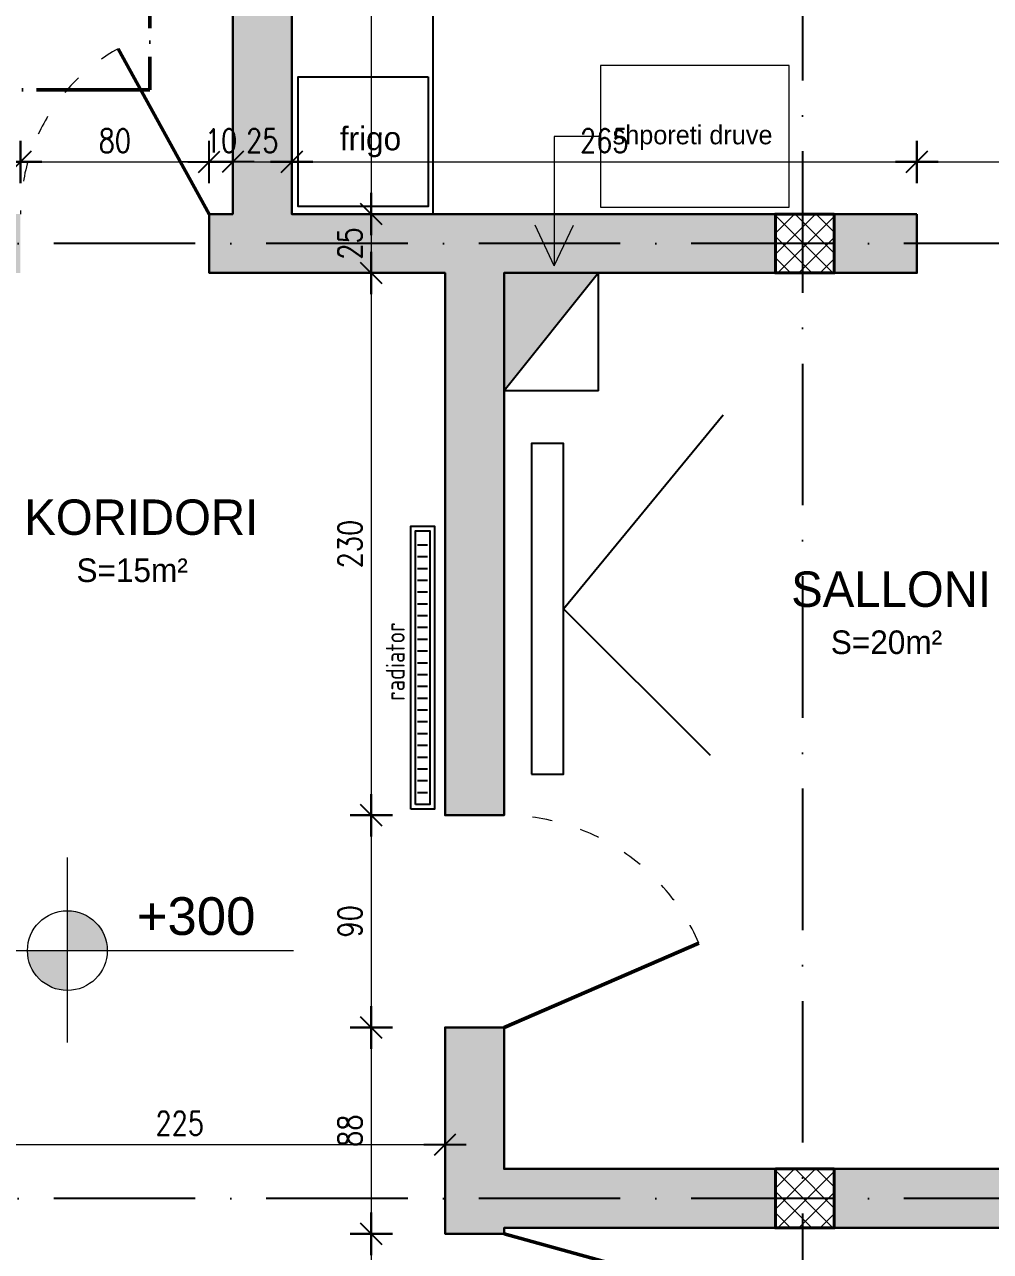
# Model space of a CAD drawing. Header units: metres. Extents: x 2674 to 33045, y -10854 to 2806.
# Drawn here: x 13352 to 13761, y 1061 to 1581 of the extents above; entities that cross this region are included whole.
import ezdxf

# ---------------------------------------------------------------- set-up
doc = ezdxf.new("R2010")
doc.units = ezdxf.units.M
for name, pattern in [('ACAD_ISO03W100', [30, 12, -18]), ('ACAD_ISO04W100', [30, 24, -3, 0, -3]), ('ACAD_ISO10W100', [18, 12, -3, 0, -3])]:
    doc.linetypes.add(name, pattern=pattern)
doc.layers.add('2d', color=7, linetype='Continuous')
doc.layers.add('2d hamdia', color=7, linetype='Continuous')
doc.styles.add('_DIM Romans 0.8', font='romans.shx', dxfattribs={"width": 0.8})
doc.styles.get("Standard").update_dxf_attribs({"font": 'arial.ttf'})
doc.dimstyles.new('50 mrena', dxfattribs={"dimscale": 10, "dimtxt": 1, "dimasz": 0.6, "dimexe": 1.25, "dimexo": 0.625, "dimgap": 0.4, "dimtad": 1, "dimdec": 0, "dimzin": 12, "dimdsep": 46, "dimtxsty": '_DIM Romans 0.8', "dimblk": '- Kosa Crta za DIM (Mala)', "dimcen": 2.5, "dimse1": 1, "dimse2": 1, "dimclrd": 256, "dimclrt": 256, "dimadec": 0, "dimazin": 3, "dimtfac": 1, "dimtdec": 0, "dimtix": 1, "dimtmove": 0, "dimatfit": 3, "dimfxl": 1, "dimlwd": 15, "dimarcsym": 0})

# ---------------------------------------------------------------- blocks, each defined once
blk = doc.blocks.new('radiator')
at = {"color": 204}
for p, q in [((-52.92, 7.12), (-52.92, 2.89)), ((-47.92, 7.12), (-47.92, 2.89)), ((-42.92, 7.12), (-42.92, 2.89)), ((-37.92, 7.12), (-37.92, 2.89)), ((-32.92, 7.12), (-32.92, 2.89)), ((-27.92, 7.12), (-27.92, 2.89)), ((-22.92, 7.12), (-22.92, 2.89)), ((-17.92, 7.12), (-17.92, 2.89)), ((-12.92, 7.12), (-12.92, 2.89)), ((-7.92, 7.12), (-7.92, 2.89)), ((-2.92, 7.12), (-2.92, 2.89)), ((2.08, 7.12), (2.08, 2.89)), ((7.08, 7.12), (7.08, 2.89)), ((12.08, 7.12), (12.08, 2.89)), ((17.08, 7.12), (17.08, 2.89)), ((22.08, 7.12), (22.08, 2.89)), ((27.08, 7.12), (27.08, 2.89)), ((32.08, 7.12), (32.08, 2.89)), ((37.08, 7.12), (37.08, 2.89)), ((42.08, 7.12), (42.08, 2.89)), ((47.08, 7.12), (47.08, 2.89)), ((52.08, 7.12), (52.08, 2.89))]:
    blk.add_line(p, q, dxfattribs=at)
blk.add_lwpolyline([(-60, 10), (60, 10), (60, 0), (-60, 0)], close=True)
blk.add_lwpolyline([(-58, 8), (58, 8), (58, 2), (-58, 2)], close=True, dxfattribs=at)
blk = doc.blocks.new('- Kosa Crta za DIM (Mala)')
for points in [[(0, -1.5), (0, 1.5)], [(-1.5, 0), (1.5, 0)], [(-0.75, -0.75), (0.75, 0.75)]]:
    blk.add_lwpolyline(points)
blk = doc.blocks.new('*D464')
at = {"lineweight": 15, "transparency": 16777216}
blk.add_line((13281.28, 1522.81), (13344.28, 1522.81), dxfattribs=at)
at = {"layer": 'Defpoints', "color": 0, "lineweight": 0, "transparency": 16777216}
for p in [(13350.28, 1522.81), (13275.28, 1500.71), (13350.28, 1500.71)]:
    blk.add_point(p, dxfattribs=at)
at = {"lineweight": 15, "transparency": 16777216, "xscale": 6, "yscale": 6, "zscale": 6, "rotation": 180}
blk.add_blockref('- Kosa Crta za DIM (Mala)', (13275.28, 1522.81), dxfattribs=at)
at = {"lineweight": 15, "transparency": 16777216, "xscale": 6, "yscale": 6, "zscale": 6}
blk.add_blockref('- Kosa Crta za DIM (Mala)', (13350.28, 1522.81), dxfattribs=at)
at = {"lineweight": 0, "transparency": 16777216, "insert": (13312.78, 1531.81), "char_height": 10, "attachment_point": 5, "style": '_DIM Romans 0.8'}
blk.add_mtext('75', dxfattribs=at)
blk = doc.blocks.new('*D465')
at = {"lineweight": 15, "transparency": 16777216}
blk.add_line((13356.28, 1522.81), (13424.28, 1522.81), dxfattribs=at)
at = {"layer": 'Defpoints', "color": 0, "lineweight": 0, "transparency": 16777216}
for p in [(13430.28, 1522.81), (13350.28, 1500.71), (13430.28, 1500.71)]:
    blk.add_point(p, dxfattribs=at)
at = {"lineweight": 15, "transparency": 16777216, "xscale": 6, "yscale": 6, "zscale": 6, "rotation": 180}
blk.add_blockref('- Kosa Crta za DIM (Mala)', (13350.28, 1522.81), dxfattribs=at)
at = {"lineweight": 15, "transparency": 16777216, "xscale": 6, "yscale": 6, "zscale": 6}
blk.add_blockref('- Kosa Crta za DIM (Mala)', (13430.28, 1522.81), dxfattribs=at)
at = {"lineweight": 0, "transparency": 16777216, "insert": (13390.28, 1531.81), "char_height": 10, "attachment_point": 5, "style": '_DIM Romans 0.8'}
blk.add_mtext('80', dxfattribs=at)
blk = doc.blocks.new('*D466')
at = {"lineweight": 15, "transparency": 16777216}
for p, q in [((13424.28, 1522.81), (13418.28, 1522.81)), ((13430.28, 1522.81), (13440.28, 1522.81)), ((13446.28, 1522.81), (13452.28, 1522.81))]:
    blk.add_line(p, q, dxfattribs=at)
at = {"layer": 'Defpoints', "color": 0, "lineweight": 0, "transparency": 16777216}
for p in [(13440.28, 1522.81), (13430.28, 1500.71), (13440.28, 1500.71)]:
    blk.add_point(p, dxfattribs=at)
at = {"lineweight": 15, "transparency": 16777216, "xscale": 6, "yscale": 6, "zscale": 6}
blk.add_blockref('- Kosa Crta za DIM (Mala)', (13430.28, 1522.81), dxfattribs=at)
at = {"lineweight": 15, "transparency": 16777216, "xscale": 6, "yscale": 6, "zscale": 6, "rotation": 180}
blk.add_blockref('- Kosa Crta za DIM (Mala)', (13440.28, 1522.81), dxfattribs=at)
at = {"lineweight": 0, "transparency": 16777216, "insert": (13435.28, 1531.81), "char_height": 10, "attachment_point": 5, "style": '_DIM Romans 0.8'}
blk.add_mtext('10', dxfattribs=at)
blk = doc.blocks.new('*D467')
at = {"lineweight": 15, "transparency": 16777216}
blk.add_line((13446.28, 1522.81), (13459.28, 1522.81), dxfattribs=at)
at = {"layer": 'Defpoints', "color": 0, "lineweight": 0, "transparency": 16777216}
for p in [(13465.28, 1522.81), (13440.28, 1500.71), (13465.28, 1500.71)]:
    blk.add_point(p, dxfattribs=at)
at = {"lineweight": 15, "transparency": 16777216, "xscale": 6, "yscale": 6, "zscale": 6, "rotation": 180}
blk.add_blockref('- Kosa Crta za DIM (Mala)', (13440.28, 1522.81), dxfattribs=at)
at = {"lineweight": 15, "transparency": 16777216, "xscale": 6, "yscale": 6, "zscale": 6}
blk.add_blockref('- Kosa Crta za DIM (Mala)', (13465.28, 1522.81), dxfattribs=at)
at = {"lineweight": 0, "transparency": 16777216, "insert": (13452.78, 1531.81), "char_height": 10, "attachment_point": 5, "style": '_DIM Romans 0.8'}
blk.add_mtext('25', dxfattribs=at)
blk = doc.blocks.new('*D468')
at = {"lineweight": 15, "transparency": 16777216}
blk.add_line((13471.28, 1522.81), (13724.28, 1522.81), dxfattribs=at)
at = {"layer": 'Defpoints', "color": 0, "lineweight": 0, "transparency": 16777216}
for p in [(13730.28, 1522.81), (13465.28, 1500.71), (13730.28, 1500.71)]:
    blk.add_point(p, dxfattribs=at)
at = {"lineweight": 15, "transparency": 16777216, "xscale": 6, "yscale": 6, "zscale": 6, "rotation": 180}
blk.add_blockref('- Kosa Crta za DIM (Mala)', (13465.28, 1522.81), dxfattribs=at)
at = {"lineweight": 15, "transparency": 16777216, "xscale": 6, "yscale": 6, "zscale": 6}
blk.add_blockref('- Kosa Crta za DIM (Mala)', (13730.28, 1522.81), dxfattribs=at)
at = {"lineweight": 0, "transparency": 16777216, "insert": (13597.78, 1531.81), "char_height": 10, "attachment_point": 5, "style": '_DIM Romans 0.8'}
blk.add_mtext('265', dxfattribs=at)
blk = doc.blocks.new('*D469')
at = {"lineweight": 15, "transparency": 16777216}
blk.add_line((13736.28, 1522.81), (14069.28, 1522.81), dxfattribs=at)
at = {"layer": 'Defpoints', "color": 0, "lineweight": 0, "transparency": 16777216}
for p in [(14075.28, 1522.81), (13730.28, 1500.71), (14075.28, 1500.71)]:
    blk.add_point(p, dxfattribs=at)
at = {"lineweight": 15, "transparency": 16777216, "xscale": 6, "yscale": 6, "zscale": 6, "rotation": 180}
blk.add_blockref('- Kosa Crta za DIM (Mala)', (13730.28, 1522.81), dxfattribs=at)
at = {"lineweight": 15, "transparency": 16777216, "xscale": 6, "yscale": 6, "zscale": 6}
blk.add_blockref('- Kosa Crta za DIM (Mala)', (14075.28, 1522.81), dxfattribs=at)
at = {"lineweight": 0, "transparency": 16777216, "insert": (13902.78, 1531.81), "char_height": 10, "attachment_point": 5, "style": '_DIM Romans 0.8'}
blk.add_mtext('345', dxfattribs=at)
blk = doc.blocks.new('*D472')
at = {"lineweight": 15, "transparency": 16777216}
blk.add_line((13498.97, 1844.71), (13498.97, 1506.71), dxfattribs=at)
at = {"layer": 'Defpoints', "color": 0, "lineweight": 0, "transparency": 16777216}
for p in [(13465.28, 1850.71), (13465.28, 1500.71), (13498.97, 1500.71)]:
    blk.add_point(p, dxfattribs=at)
at = {"lineweight": 15, "transparency": 16777216, "xscale": 6, "yscale": 6, "zscale": 6}
for p, rotation in [((13498.97, 1850.71), 90), ((13498.97, 1500.71), 270)]:
    blk.add_blockref('- Kosa Crta za DIM (Mala)', p, dxfattribs=dict(at, rotation=rotation))
at = {"lineweight": 0, "transparency": 16777216, "insert": (13489.97, 1675.71), "char_height": 10, "attachment_point": 5, "rotation": 90, "style": '_DIM Romans 0.8'}
blk.add_mtext('350', dxfattribs=at)
blk = doc.blocks.new('*D473')
at = {"lineweight": 15, "transparency": 16777216}
blk.add_line((13498.97, 1494.71), (13498.97, 1481.71), dxfattribs=at)
at = {"layer": 'Defpoints', "color": 0, "lineweight": 0, "transparency": 16777216}
for p in [(13465.28, 1500.71), (13498.97, 1475.71), (13530.28, 1475.71)]:
    blk.add_point(p, dxfattribs=at)
at = {"lineweight": 15, "transparency": 16777216, "xscale": 6, "yscale": 6, "zscale": 6}
for p, rotation in [((13498.97, 1500.71), 90), ((13498.97, 1475.71), 270)]:
    blk.add_blockref('- Kosa Crta za DIM (Mala)', p, dxfattribs=dict(at, rotation=rotation))
at = {"lineweight": 0, "transparency": 16777216, "insert": (13489.97, 1488.21), "char_height": 10, "attachment_point": 5, "rotation": 90, "style": '_DIM Romans 0.8'}
blk.add_mtext('25', dxfattribs=at)
blk = doc.blocks.new('*D474')
at = {"lineweight": 15, "transparency": 16777216}
blk.add_line((13498.97, 1469.71), (13498.97, 1251.71), dxfattribs=at)
at = {"layer": 'Defpoints', "color": 0, "lineweight": 0, "transparency": 16777216}
for p in [(13530.28, 1475.71), (13498.97, 1245.71), (13530.28, 1245.71)]:
    blk.add_point(p, dxfattribs=at)
at = {"lineweight": 15, "transparency": 16777216, "xscale": 6, "yscale": 6, "zscale": 6}
for p, rotation in [((13498.97, 1475.71), 90), ((13498.97, 1245.71), 270)]:
    blk.add_blockref('- Kosa Crta za DIM (Mala)', p, dxfattribs=dict(at, rotation=rotation))
at = {"lineweight": 0, "transparency": 16777216, "insert": (13489.97, 1360.71), "char_height": 10, "attachment_point": 5, "rotation": 90, "style": '_DIM Romans 0.8'}
blk.add_mtext('230', dxfattribs=at)
blk = doc.blocks.new('*D475')
at = {"lineweight": 15, "transparency": 16777216}
blk.add_line((13498.97, 1239.71), (13498.97, 1161.71), dxfattribs=at)
at = {"layer": 'Defpoints', "color": 0, "lineweight": 0, "transparency": 16777216}
for p in [(13530.28, 1245.71), (13498.97, 1155.71), (13530.28, 1155.71)]:
    blk.add_point(p, dxfattribs=at)
at = {"lineweight": 15, "transparency": 16777216, "xscale": 6, "yscale": 6, "zscale": 6}
for p, rotation in [((13498.97, 1245.71), 90), ((13498.97, 1155.71), 270)]:
    blk.add_blockref('- Kosa Crta za DIM (Mala)', p, dxfattribs=dict(at, rotation=rotation))
at = {"lineweight": 0, "transparency": 16777216, "insert": (13489.97, 1200.71), "char_height": 10, "attachment_point": 5, "rotation": 90, "style": '_DIM Romans 0.8'}
blk.add_mtext('90', dxfattribs=at)
blk = doc.blocks.new('*D476')
at = {"lineweight": 15, "transparency": 16777216}
blk.add_line((13498.97, 1149.71), (13498.97, 1074.21), dxfattribs=at)
at = {"layer": 'Defpoints', "color": 0, "lineweight": 0, "transparency": 16777216}
for p in [(13530.28, 1155.71), (13498.97, 1068.21), (13530.28, 1068.21)]:
    blk.add_point(p, dxfattribs=at)
at = {"lineweight": 15, "transparency": 16777216, "xscale": 6, "yscale": 6, "zscale": 6}
for p, rotation in [((13498.97, 1155.71), 90), ((13498.97, 1068.21), 270)]:
    blk.add_blockref('- Kosa Crta za DIM (Mala)', p, dxfattribs=dict(at, rotation=rotation))
at = {"lineweight": 0, "transparency": 16777216, "insert": (13489.97, 1111.96), "char_height": 10, "attachment_point": 5, "rotation": 90, "style": '_DIM Romans 0.8'}
blk.add_mtext('88', dxfattribs=at)
blk = doc.blocks.new('*D477')
at = {"lineweight": 15, "transparency": 16777216}
blk.add_line((13498.97, 1062.21), (13498.97, 984.21), dxfattribs=at)
at = {"layer": 'Defpoints', "color": 0, "lineweight": 0, "transparency": 16777216}
for p in [(13530.28, 1068.21), (13498.97, 978.21), (13530.28, 978.21)]:
    blk.add_point(p, dxfattribs=at)
at = {"lineweight": 15, "transparency": 16777216, "xscale": 6, "yscale": 6, "zscale": 6}
for p, rotation in [((13498.97, 1068.21), 90), ((13498.97, 978.21), 270)]:
    blk.add_blockref('- Kosa Crta za DIM (Mala)', p, dxfattribs=dict(at, rotation=rotation))
at = {"lineweight": 0, "transparency": 16777216, "insert": (13489.97, 1023.21), "char_height": 10, "attachment_point": 5, "rotation": 90, "style": '_DIM Romans 0.8'}
blk.add_mtext('90', dxfattribs=at)
blk = doc.blocks.new('*D508')
at = {"lineweight": 15, "transparency": 16777216}
blk.add_line((13311.28, 1106.07), (13524.28, 1106.07), dxfattribs=at)
at = {"layer": 'Defpoints', "color": 0, "lineweight": 0, "transparency": 16777216}
for p in [(13530.28, 1155.71), (13305.28, 1130.71), (13530.28, 1106.07)]:
    blk.add_point(p, dxfattribs=at)
at = {"lineweight": 15, "transparency": 16777216, "xscale": 6, "yscale": 6, "zscale": 6, "rotation": 180}
blk.add_blockref('- Kosa Crta za DIM (Mala)', (13305.28, 1106.07), dxfattribs=at)
at = {"lineweight": 15, "transparency": 16777216, "xscale": 6, "yscale": 6, "zscale": 6}
blk.add_blockref('- Kosa Crta za DIM (Mala)', (13530.28, 1106.07), dxfattribs=at)
at = {"lineweight": 0, "transparency": 16777216, "insert": (13417.78, 1115.07), "char_height": 10, "attachment_point": 5, "style": '_DIM Romans 0.8'}
blk.add_mtext('225', dxfattribs=at)

msp = doc.modelspace()

# ---------------------------------------------------------------- hatches: boundary and pattern name
at = {"lineweight": 30}
h = msp.add_hatch(color=255, dxfattribs=at)
h.paths.add_polyline_path([(14075.28, 1875.71), (13695.28, 1875.71), (13695.28, 1850.71), (14075.28, 1850.71)])
h.paths.add_polyline_path([(13465.28, 1850.71), (13670.28, 1850.71), (13670.28, 1875.71), (13415.28, 1875.71), (13415.28, 1850.71), (13440.28, 1850.71), (13440.28, 1665.71), (13430.28, 1665.71), (13430.28, 1645.71), (13440.28, 1645.71), (13440.28, 1500.71), (13430.28, 1500.71), (13430.28, 1475.71), (13530.28, 1475.71), (13530.28, 1245.71), (13555.28, 1245.71), (13555.28, 1475.71), (13670.28, 1475.71), (13670.28, 1500.71), (13465.28, 1500.71)])
h.paths.add_polyline_path([(13355.28, 1875.71), (13330.28, 1875.71), (13330.28, 1850.71), (13355.28, 1850.71)])
h.paths.add_polyline_path([(13305.28, 1875.71), (12985.28, 1875.71), (12985.28, 1850.71), (13255.28, 1850.71), (13255.28, 1590.71), (13275.28, 1590.71), (13275.28, 1645.71), (13350.28, 1645.71), (13350.28, 1665.71), (13275.28, 1665.71), (13275.28, 1850.71), (13305.28, 1850.71)])
h.paths.add_polyline_path([(12985.28, 1850.71), (12960.28, 1850.71), (12960.28, 1770.71), (12985.28, 1770.71)])
h.paths.add_polyline_path([(12985.28, 1650.71), (12960.28, 1650.71), (12960.28, 1500.71), (12985.28, 1500.71)])
h.paths.add_polyline_path([(13091.28, 1475.71), (13066.28, 1475.71), (13066.28, 1335.71), (13091.28, 1335.71)])
h.paths.add_polyline_path([(13305.28, 1500.71), (13275.28, 1500.71), (13275.28, 1510.71), (13255.28, 1510.71), (13255.28, 1500.71), (13091.28, 1500.71), (13091.28, 1475.71), (13305.28, 1475.71)])
h.paths.add_polyline_path([(13350.28, 1500.71), (13330.28, 1500.71), (13330.28, 1475.71), (13350.28, 1475.71)])
h.paths.add_polyline_path([(13730.28, 1500.71), (13695.28, 1500.71), (13695.28, 1475.71), (13730.28, 1475.71)])
h.paths.add_polyline_path([(14100.28, 1565.71), (14075.28, 1565.71), (14075.28, 1500.71), (14100.28, 1500.71)])
h.paths.add_polyline_path([(14100.28, 1690.71), (14075.28, 1690.71), (14075.28, 1665.71), (14100.28, 1665.71)])
h.paths.add_polyline_path([(14100.28, 1850.71), (14075.28, 1850.71), (14075.28, 1790.71), (14100.28, 1790.71)])
h.paths.add_polyline_path([(14100.28, 1475.71), (14075.28, 1475.71), (14075.28, 1455.71), (14100.28, 1455.71)])
h.paths.add_polyline_path([(14100.28, 1355.71), (14075.28, 1355.71), (14075.28, 1330.71), (14100.28, 1330.71)])
h.paths.add_polyline_path([(14100.28, 1230.71), (14075.28, 1230.71), (14075.28, 1205.71), (14100.28, 1205.71)])
h.paths.add_polyline_path([(14100.28, 1105.71), (14075.28, 1105.71), (14075.28, 1095.71), (14100.28, 1095.71)])
h.paths.add_polyline_path([(14075.28, 1095.71), (13695.28, 1095.71), (13695.28, 1070.71), (14075.28, 1070.71)])
h.paths.add_polyline_path([(14100.28, 1070.71), (14075.28, 1070.71), (14075.28, 1050.71), (14100.28, 1050.71)])
h.paths.add_polyline_path([(13670.28, 1095.71), (13555.28, 1095.71), (13555.28, 1155.71), (13530.28, 1155.71), (13530.28, 1068.21), (13555.28, 1068.21), (13555.28, 1070.71), (13670.28, 1070.71)])
h.paths.add_polyline_path([(13695.28, 975.71), (13555.28, 975.71), (13555.28, 978.21), (13530.28, 978.21), (13530.28, 975.71), (13435.28, 975.71), (13435.28, 950.71), (13670.28, 950.71), (13670.28, 670.71), (13695.28, 670.71)])
h.paths.add_polyline_path([(13345.28, 975.71), (13330.28, 975.71), (13330.28, 950.71), (13345.28, 950.71)])
h.paths.add_polyline_path([(13305.28, 975.71), (13295.28, 975.71), (13295.28, 950.71), (13305.28, 950.71)])
h.paths.add_polyline_path([(13205.28, 975.71), (13091.28, 975.71), (13091.28, 985.71), (13066.28, 985.71), (13066.28, 760.71), (13091.28, 760.71), (13091.28, 950.71), (13205.28, 950.71)])
h.paths.add_polyline_path([(13091.28, 1145.71), (13066.28, 1145.71), (13066.28, 1095.71), (13091.28, 1095.71)])
h.paths.add_polyline_path([(13330.28, 950.71), (13305.28, 950.71), (13305.28, 670.71), (13330.28, 670.71)])
edge = h.paths.add_edge_path()
edge.add_line((13091.28, 652.06), (13091.28, 645.71))
edge.add_line((13091.28, 645.71), (13066.28, 645.71))
edge.add_arc((13239.44, 735.95), 195.26, 207.5237, 270.959)
edge.add_line((13242.71, 540.71), (13390.28, 540.71))
edge.add_line((13390.28, 540.71), (13390.28, 565.71))
edge.add_line((13390.28, 565.71), (13330.28, 565.71))
edge.add_line((13330.28, 565.71), (13330.28, 645.71))
edge.add_line((13330.28, 645.71), (13305.28, 645.71))
edge.add_line((13305.28, 645.71), (13305.28, 565.71))
edge.add_line((13305.28, 565.71), (13242.49, 565.71))
edge.add_arc((13239.44, 735.95), 170.26, 209.518, 271.027, ccw=False)
h.paths.add_polyline_path([(13510.28, 565.71), (13485.28, 565.71), (13485.28, 540.71), (13510.28, 540.71)])
h.paths.add_polyline_path([(13695.28, 645.71), (13670.28, 645.71), (13670.28, 565.71), (13605.28, 565.71), (13605.28, 540.71), (13755.28, 540.71), (13755.28, 565.71), (13695.28, 565.71)])
edge = h.paths.add_edge_path()
edge.add_line((14100.28, 645.71), (14100.28, 825.71))
edge.add_line((14100.28, 825.71), (14075.28, 825.71))
edge.add_line((14075.28, 825.71), (14075.28, 652.06))
edge.add_arc((13927.12, 735.95), 170.26, 315.0758, 330.482, ccw=False)
edge.add_line((14047.67, 615.71), (14008.42, 615.71))
edge.add_line((14008.42, 615.71), (14008.42, 586.35))
edge.add_arc((13927.12, 735.95), 170.26, 268.973, 298.5214, ccw=False)
edge.add_line((13924.07, 565.71), (13855.28, 565.71))
edge.add_line((13855.28, 565.71), (13855.28, 540.71))
edge.add_line((13855.28, 540.71), (13923.85, 540.71))
edge.add_arc((13927.12, 735.95), 195.26, 269.041, 332.4763)
h.paths.add_polyline_path([(14075.28, 740.71), (14033.42, 740.71), (14033.42, 715.71), (14075.28, 715.71)], flags=17)
h.paths.add_polyline_path([(14100.28, 950.71), (14075.28, 950.71), (14075.28, 925.71), (14100.28, 925.71)])
msp.add_hatch(color=256).paths.add_polyline_path([(13595.28, 1475.71), (13555.28, 1475.71), (13555.28, 1425.71)])
at = {"lineweight": 0}
for points in [[(13370.15, 1205.22), (13370.15, 1188.31), (13387.06, 1188.31, 0.414214)], [(13370.15, 1188.31), (13353.24, 1188.31, 0.414214), (13370.15, 1171.4)]]:
    msp.add_hatch(color=256, dxfattribs=at).paths.add_polyline_path(points)
at = {"layer": '2d hamdia', "lineweight": 0}
h = msp.add_hatch(dxfattribs=at)
h.set_pattern_fill('ANSI37', color=26, scale=2, style=0)
h.set_pattern_definition([(45, (2704.636, -385), (-4.490128, 4.490128), []), (135, (2704.636, -385), (-4.490128, -4.490128), [])])
h.paths.add_polyline_path([(13695.28, 1500.71), (13670.28, 1500.71), (13670.28, 1475.71), (13695.28, 1475.71)])
h = msp.add_hatch(dxfattribs=at)
h.set_pattern_fill('ANSI37', color=26, scale=2, style=0)
h.set_pattern_definition([(45, (2704.636, -790), (-4.490128, 4.490128), []), (135, (2704.636, -790), (-4.490128, -4.490128), [])])
h.paths.add_polyline_path([(13695.28, 1095.71), (13670.28, 1095.71), (13670.28, 1070.71), (13695.28, 1070.71)])

# ---------------------------------------------------------------- linework, layer by layer
at = {"color": 124, "linetype": 'ACAD_ISO10W100', "lineweight": 25, "ltscale": 5}
for p, q in [((13681.78, 2067.9), (13681.78, 597)), ((14145.16, 1488.21), (12785.99, 1488.21)), ((14145.16, 1083.21), (12785.99, 1083.21))]:
    msp.add_line(p, q, dxfattribs=at)
for p, q in [((13465.28, 1500.71), (13465.28, 1850.71)), ((13440.28, 1500.71), (13440.28, 1645.71)), ((13430.28, 1500.71), (13430.28, 1475.71)), ((13430.28, 1500.71), (13440.28, 1500.71)), ((13465.28, 1500.71), (13730.28, 1500.71)), ((13730.28, 1475.71), (13730.28, 1500.71)), ((13530.28, 1475.71), (13430.28, 1475.71)), ((13530.28, 1245.71), (13530.28, 1475.71)), ((13730.28, 1475.71), (13555.28, 1475.71)), ((13555.28, 1245.71), (13555.28, 1475.71)), ((13595.28, 1475.71), (13555.28, 1425.71)), ((13595.28, 1425.71), (13595.28, 1475.71)), ((13595.28, 1425.71), (13555.28, 1425.71)), ((13555.28, 1245.71), (13530.28, 1245.71)), ((13530.28, 1068.21), (13530.28, 1155.71)), ((13555.28, 1155.71), (13530.28, 1155.71)), ((13555.28, 1095.71), (13555.28, 1155.71)), ((13555.28, 1095.71), (14075.28, 1095.71)), ((13555.28, 1068.21), (13530.28, 1068.21)), ((14075.28, 1070.71), (13555.28, 1070.71)), ((13555.28, 1068.21), (13555.28, 1070.71))]:
    msp.add_line(p, q)
at = {"lineweight": 0}
for p, q in [((13370.15, 1149.36), (13370.15, 1227.84)), ((13342.5, 1188.31), (13466.06, 1188.31))]:
    msp.add_line(p, q, dxfattribs=at)
at = {"color": 13, "linetype": 'ACAD_ISO04W100', "lineweight": 50, "ltscale": 2}
msp.add_lwpolyline([(13405.07, 1928.03), (13405.07, 1553.37), (13127.7, 1553.37), (13127.7, 878.48), (13586.14, 878.48), (13586.14, 480.39)], dxfattribs=at)
at = {"lineweight": 30}
for points in [[(13465.28, 1850.71), (13670.28, 1850.71), (13670.28, 1875.71), (13415.28, 1875.71), (13415.28, 1850.71), (13440.28, 1850.71), (13440.28, 1665.71), (13430.28, 1665.71), (13430.28, 1645.71), (13440.28, 1645.71), (13440.28, 1500.71), (13430.28, 1500.71), (13430.28, 1475.71), (13530.28, 1475.71), (13530.28, 1245.71), (13555.28, 1245.71), (13555.28, 1475.71), (13670.28, 1475.71), (13670.28, 1500.71), (13465.28, 1500.71)], [(13730.28, 1500.71), (13695.28, 1500.71), (13695.28, 1475.71), (13730.28, 1475.71)], [(13670.28, 1095.71), (13555.28, 1095.71), (13555.28, 1155.71), (13530.28, 1155.71), (13530.28, 1068.21), (13555.28, 1068.21), (13555.28, 1070.71), (13670.28, 1070.71)], [(14075.28, 1095.71), (13695.28, 1095.71), (13695.28, 1070.71), (14075.28, 1070.71)]]:
    msp.add_lwpolyline(points, close=True, dxfattribs=at)
at = {"color": 252}
msp.add_lwpolyline([(13523.04, 1558.86), (13523.04, 1503.86), (13468.04, 1503.86), (13468.04, 1558.86)], close=True, dxfattribs=at)
at = {"lineweight": 40}
for points in [[(13695.28, 1500.71), (13670.28, 1500.71), (13670.28, 1475.71), (13695.28, 1475.71)], [(13695.28, 1095.71), (13670.28, 1095.71), (13670.28, 1070.71), (13695.28, 1070.71)]]:
    msp.add_lwpolyline(points, close=True, dxfattribs=at)
at = {"lineweight": 0}
msp.add_circle((13370.15, 1188.31), 16.91, dxfattribs=at)
at = {"layer": '2d', "color": 252}
for p, q in [((13525.28, 1500.71), (13525.28, 1790.71)), ((13580.54, 1333.25), (13648.22, 1415.49)), ((13580.54, 1333.25), (13642.61, 1271.18))]:
    msp.add_line(p, q, dxfattribs=at)
msp.add_lwpolyline([(13566.91, 1263.17), (13580.54, 1263.17), (13580.54, 1403.33), (13566.91, 1403.33)], close=True, dxfattribs=at)
at = {"layer": '2d hamdia', "color": 36, "lineweight": 50}
for p, q in [((13430.28, 1500.71), (13391.73, 1570.81)), ((13555.28, 1155.71), (13637.85, 1191.52)), ((13555.28, 1068.21), (13642.04, 1044.26))]:
    msp.add_line(p, q, dxfattribs=at)
at = {"layer": '2d hamdia', "color": 113, "lineweight": 0}
for p, q in [((13596.11, 1533.63), (13576.55, 1533.63)), ((13576.55, 1533.63), (13576.55, 1478.79)), ((13576.55, 1478.79), (13568.41, 1495.95)), ((13576.55, 1478.79), (13584.68, 1495.95))]:
    msp.add_line(p, q, dxfattribs=at)
msp.add_lwpolyline([(13596.11, 1503.63), (13676.11, 1503.63), (13676.11, 1563.63), (13596.11, 1563.63)], close=True, dxfattribs=at)
at = {"layer": '2d hamdia', "color": 36, "linetype": 'ACAD_ISO03W100', "lineweight": 0, "ltscale": 0.7}
for centre, radius, start, end in [((13430.28, 1500.71), 80, 118.8111, 180), ((13555.28, 1155.71), 90, 23.4418, 90)]:
    msp.add_arc(centre, radius, start, end, dxfattribs=at)

# ---------------------------------------------------------------- block references
at = {"rotation": 90}
msp.add_blockref('radiator', (13525.76, 1308.34), dxfattribs=at)

# ---------------------------------------------------------------- texts
at = {"color": 252, "insert": (13511.66, 1537.73), "char_height": 10, "attachment_point": 3}
msp.add_mtext_dynamic_manual_height_columns('{\\fAvantGardeMdITCTT|b0|i0|c0|p2;frigo}', width=38.5415, gutter_width=12.5, heights=[0], dxfattribs=at)
at = {"attachment_point": 1}
for s, width, insert, char_height in [('\\pi9.4281;{\\fEras Light ITC|b0|i0|c0|p34;\\C22;shporeti druve}', 90.0532, (13591.86, 1538.27), 8), ('\\pi23.91;{\\fEras Light ITC|b0|i0|c0|p34;\\H1.5x;\\C251;KORIDORI\\P\\pi46.036;\\H0.66667x;\\C22;S=15m²}', 139.3689, (13327.97, 1379.64), 10), ('\\pi29.223;{\\fEras Light ITC|b0|i0|c0|p34;\\H1.5x;\\C251;SALLONI\\P\\pi46.036;\\H0.66667x;\\C22;S=20m²}', 139.3689, (13647.76, 1349.1), 10)]:
    msp.add_mtext_dynamic_manual_height_columns(s, width=width, gutter_width=12.5, heights=[0], dxfattribs=dict(at, insert=insert, char_height=char_height))
at = {"color": 124, "insert": (13505.16, 1263.77), "char_height": 8, "attachment_point": 1, "rotation": 90}
msp.add_mtext_dynamic_manual_height_columns('\\pi30.435;{\\Fgbenor|c0;\\C206;radiator}', width=91.5371, gutter_width=12.5, heights=[0], dxfattribs=at)
at = {"lineweight": 0, "insert": (13399.53, 1210.95), "char_height": 18, "attachment_point": 1}
msp.add_mtext_dynamic_manual_height_columns('{\\H0.8889x;+300}', width=211.7317, gutter_width=12.5, heights=[0], dxfattribs=at)

# ---------------------------------------------------------------- dimensions: what is measured, and where the dimension line sits
at = {"lineweight": 0}
dim = msp.add_linear_dim(base=(13498.97, 1500.71), p1=(13465.28, 1850.71), p2=(13465.28, 1500.71), angle=90, dimstyle='50 mrena', dxfattribs=at)
dim.commit()
dim.dimension.update_dxf_attribs({"geometry": '*D472', "text_midpoint": (13489.97, 1675.71)})
for base, p1, p2, picture, middle in [((13350.28, 1522.81), (13275.28, 1500.71), (13350.28, 1500.71), '*D464', (13312.78, 1531.81)), ((13430.28, 1522.81), (13350.28, 1500.71), (13430.28, 1500.71), '*D465', (13390.28, 1531.81)), ((13440.28, 1522.81), (13430.28, 1500.71), (13440.28, 1500.71), '*D466', (13435.28, 1531.81)), ((13465.28, 1522.81), (13440.28, 1500.71), (13465.28, 1500.71), '*D467', (13452.78, 1531.81)), ((13730.28, 1522.81), (13465.28, 1500.71), (13730.28, 1500.71), '*D468', (13597.78, 1531.81)), ((14075.28, 1522.81), (13730.28, 1500.71), (14075.28, 1500.71), '*D469', (13902.78, 1531.81))]:
    dim = msp.add_linear_dim(base=base, p1=p1, p2=p2, dimstyle='50 mrena', override={"dimtmove": 1}, dxfattribs=at)
    dim.commit()
    dim.dimension.update_dxf_attribs({"geometry": picture, "text_midpoint": middle})
for base, p1, p2, picture, middle in [((13498.97, 1475.71), (13465.28, 1500.71), (13530.28, 1475.71), '*D473', (13489.97, 1488.21)), ((13498.97, 1245.71), (13530.28, 1475.71), (13530.28, 1245.71), '*D474', (13489.97, 1360.71)), ((13498.97, 1155.71), (13530.28, 1245.71), (13530.28, 1155.71), '*D475', (13489.97, 1200.71)), ((13498.9693409, 1068.21236995), (13530.28133831, 1155.71236995), (13530.28133831, 1068.21236995), '*D476', (13489.9693409, 1111.96236995)), ((13498.97, 978.21), (13530.28, 1068.21), (13530.28, 978.21), '*D477', (13489.97, 1023.21))]:
    dim = msp.add_linear_dim(base=base, p1=p1, p2=p2, angle=90, dimstyle='50 mrena', override={"dimtmove": 1}, dxfattribs=at)
    dim.commit()
    dim.dimension.update_dxf_attribs({"geometry": picture, "text_midpoint": middle})
dim = msp.add_linear_dim(base=(13530.28, 1106.07), p1=(13305.28, 1130.71), p2=(13530.28, 1155.71), dimstyle='50 mrena', dxfattribs=at)
dim.commit()
dim.dimension.update_dxf_attribs({"geometry": '*D508', "text_midpoint": (13417.78, 1115.07)})

doc.saveas('drawing.dxf')
